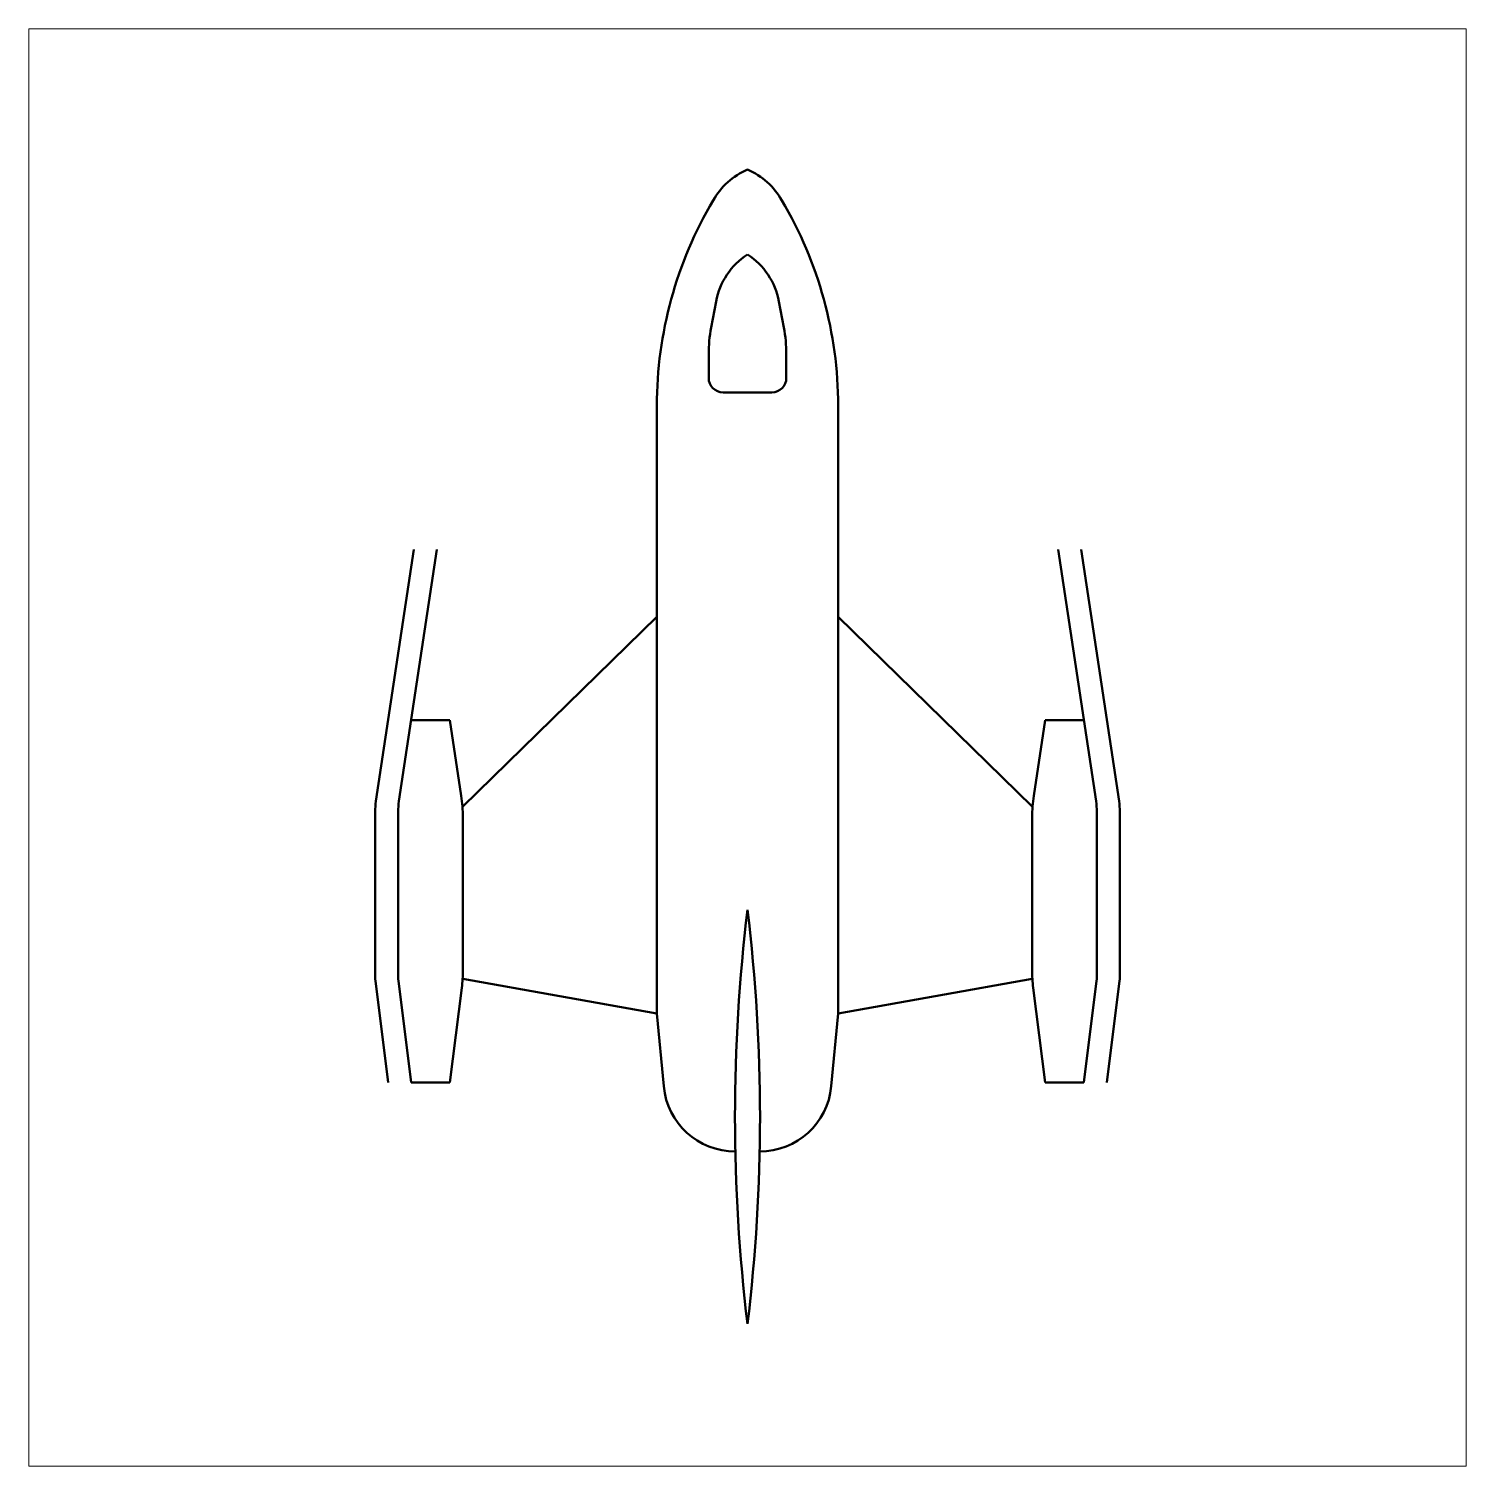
# Model space of a CAD drawing. Header units: millimetres. Extents: x -20 to 20, y -20 to 20.
import ezdxf

# ---------------------------------------------------------------- set-up
doc = ezdxf.new("R2010")
doc.units = ezdxf.units.MM
doc.layers.get('0').update_dxf_attribs({"lineweight": 25, "true_color": 0x000000})

msp = doc.modelspace()

# ---------------------------------------------------------------- linework, layer by layer
at = {"lineweight": 0}
for p, q in [((20, 20), (-20, 20)), ((-20, 20), (-20, -20)), ((20, -20), (20, 20)), ((-20, -20), (20, -20))]:
    msp.add_line(p, q, dxfattribs=at)
at = {"lineweight": 50}
for p, q in [((-0.875, 12.412), (-1.011, 11.686)), ((0.875, 12.412), (1.011, 11.686)), ((-1.08, 10.949), (-1.08, 10.28)), ((1.08, 10.949), (1.08, 10.28)), ((-0.68, 9.88), (0, 9.88)), ((0.68, 9.88), (0, 9.88)), ((-2.52, 9.509), (-2.52, 3.64)), ((2.52, 9.509), (2.52, 3.64)), ((-9.288, 5.507), (-10.338, -1.492)), ((-8.648, 5.507), (-9.698, -1.492)), ((8.648, 5.507), (9.698, -1.492)), ((9.288, 5.507), (10.338, -1.492)), ((-2.52, 3.64), (-7.92, -1.64)), ((-2.52, 3.64), (-2.52, -7.4)), ((2.52, 3.64), (7.92, -1.64)), ((2.52, 3.64), (2.52, -7.4)), ((-8.28, 0.76), (-9.36, 0.76)), ((-7.964, -1.345), (-8.28, 0.76)), ((7.964, -1.345), (8.28, 0.76)), ((8.28, 0.76), (9.36, 0.76)), ((-10.36, -1.789), (-10.36, -6.315)), ((-9.72, -1.789), (-9.72, -6.315)), ((-7.92, -6.191), (-7.92, -1.938)), ((7.92, -6.191), (7.92, -1.938)), ((9.72, -1.789), (9.72, -6.315)), ((10.36, -1.789), (10.36, -6.315)), ((-10.345, -6.563), (-10, -9.32)), ((-9.705, -6.563), (-9.36, -9.32)), ((-8.28, -9.32), (-7.951, -6.687)), ((-7.92, -6.44), (-2.52, -7.4)), ((7.92, -6.44), (2.52, -7.4)), ((8.28, -9.32), (7.951, -6.687)), ((9.705, -6.563), (9.36, -9.32)), ((10.345, -6.563), (10, -9.32)), ((-2.52, -7.4), (-2.33, -9.426)), ((2.52, -7.4), (2.33, -9.426)), ((-9.36, -9.32), (-8.28, -9.32)), ((9.36, -9.32), (8.28, -9.32))]:
    msp.add_line(p, q, dxfattribs=at)
for centre, radius, start, end in [((0.788, 14.242), 2, 113.2093, 150.6422), ((-0.788, 14.242), 2, 29.3578, 66.7907), ((8.634, 9.525), 11.154, 149.281, 180.0845), ((-8.634, 9.525), 11.154, 359.9155, 30.719), ((1.09, 12.044), 2, 123.0406, 169.3803), ((-1.09, 12.044), 2, 10.6197, 56.9594), ((2.92, 10.949), 4, 169.3803, 180), ((-2.92, 10.949), 4, 360, 10.6197), ((-0.68, 10.28), 0.4, 180, 270), ((0.68, 10.28), 0.4, 270, 360), ((-8.36, -1.789), 2, 171.4692, 180), ((-7.72, -1.789), 2, 171.4692, 180), ((-11.92, -1.938), 4, 0, 8.5308), ((11.92, -1.938), 4, 171.4692, 180), ((7.72, -1.789), 2, 360, 8.5308), ((8.36, -1.789), 2, 360, 8.5308), ((47.444, -10.28), 47.792, 173.0778, 186.9222), ((-47.444, -10.28), 47.792, 353.0778, 6.9222), ((-8.36, -6.315), 2, 180, 187.125), ((-7.72, -6.315), 2, 180, 187.125), ((-11.92, -6.191), 4, 352.875, 0), ((11.92, -6.191), 4, 180, 187.125), ((7.72, -6.315), 2, 352.875, 360), ((8.36, -6.315), 2, 352.875, 360), ((-0.339, -9.24), 2, 185.3558, 270), ((0.339, -9.24), 2, 270, 354.6442)]:
    msp.add_arc(centre, radius, start, end, dxfattribs=at)

doc.saveas('drawing.dxf')
